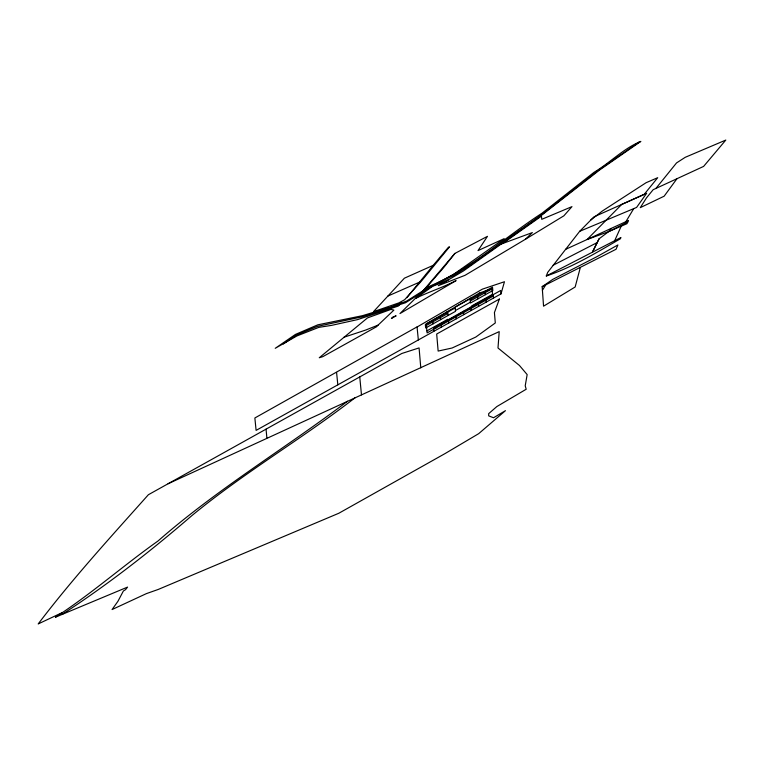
<?xml version="1.0" encoding="UTF-8"?>
<svg xmlns="http://www.w3.org/2000/svg" width="764" height="764" viewBox="0 0 764 764"><rect width="100%" height="100%" fill="white"/><g stroke="black" fill="none" stroke-linecap="round" stroke-linejoin="round"><path stroke-width="1.15" d="M580.229 267.887L575.158 286.987L543.557 306.183L542.163 286.662L552.859 279.328L597.018 256.618L617.895 244.967L616.051 249.274L542.163 286.662M418.347 339.951L417.048 326.897L254.861 417.975L256.102 430.39L501.003 293.882L504.46 281.735L482.342 289.164L417.068 327.011M546.289 275.985L620.912 237.508L620.406 238.769C596.522 252.626 572.551 267.285 546.289 275.985L547.683 272.395L579.675 231.32L593.924 216.89L646.65 193.273L636.584 207.436L579.675 231.32M614.695 240.65L621.218 226.173M599.052 238.836L592.577 251.853L599.052 238.836L608.688 231.597L627.798 221.971M625.859 221.694L633.738 208.629M542.421 290.31L545.725 284.877M608.688 231.597L610.875 228.541L628.514 220.481L626.967 223.69L608.688 231.597L587.067 239.524L565.723 249.293M676.952 178.719L664.145 196.195L640.289 207.646L646.478 197.886L653.163 189.701L703.606 166.409L725.8 140.07L685.203 157.327L676.532 162.933L655.913 188.431M406.878 297.654L433.217 265.328L448.478 247.211L449.518 246.858L421.384 281.142L404.633 299.727L398.865 302.897L373.481 311.674L404.395 278.192L433.217 265.328M401.367 302.983L398.302 306.049L357.523 319.619L331.538 325.378L318.779 327.374L296.976 335.921L275.231 348.308L295.439 334.422L317.795 324.834L362.48 315.675L390.452 307.195L406.668 301.035L423.275 290.616L453.119 274.668L504.202 238.645L478.035 250.582L487.461 236.343L454.876 253.428L443.54 267.753L426.417 287.465L399.964 313.574L456.089 280.589C443.445 287.283 429.206 291.647 416.151 298.141L432.586 286.338L448.296 279.949L463.376 271L541.934 214.999L599.75 169.904L640.853 141.397C623.539 148.369 610.064 162.789 594.096 172.272L542.01 213.204C503.562 238.091 469.545 270.504 426.417 287.465M423.275 290.616L454.876 253.428M378.094 325.111L376.595 326.715L322.78 356.673L319.266 357.753L367.503 317.891L390.967 309.401L393.89 310.117L378.094 325.111L365.717 330.048L343.962 337.239M448.296 279.949L438.259 285.688L465.009 275.336L525.441 239.256L532.346 232.59L500.057 244.47M590.782 220.003L602.318 211.045L646.077 182.72L657.709 177.687L644.195 194.371L621.724 204.418L587.067 239.524L610.875 228.541M347.515 401.243C284.943 448.592 217.205 489.075 158.043 540.969C123.243 565.637 91.212 594.01 55.39 617.236L127.559 587.096L125.525 589.674L123.367 591.011L117.952 601.268L112.069 609.548L146.401 593.618L158.196 589.464L338.834 513.246L445.106 453.549L478.684 433.666L505.462 410.66L493.534 417.746L488.683 415.874L488.673 413.658L496.829 406.572L526.195 389.248L525.221 385.82L527.16 374.589L519.463 365.488L497.994 348.002L499.207 331.624L168.07 483.755M354.983 397.834C301.799 439.004 243.363 473.002 191.487 515.939C150.403 551.407 107.533 584.871 61.989 614.485M502.55 243.554L541.447 216.145L541.752 219.325L571.969 206.633L563.861 215.83L525.441 239.256M639.621 141.703L598.222 170.334L542.058 214.407L470.691 264.917L454.761 274.944L431.956 286.204L405.579 302.706L361.563 316.964L317.423 326.371L296.48 334.995L283.272 343.981M455.191 307.94L425.347 324.566L425.672 327.976L455.516 311.34L455.115 307.118L470.041 298.8L470.443 303.022L492.828 290.549L492.503 287.14L470.118 299.622M426.388 325.435L447.236 313.823L447.045 311.798M492.016 288.868L471.111 300.51L470.872 297.989M455.439 310.528L470.366 302.21M426.904 330.888L447.752 319.276L447.866 320.469M492.532 294.321L471.636 305.963L471.751 307.157M492.646 295.506L436.024 327.078L436.101 327.909M553.155 265.251L597.2 242.56M61.712 612.852L38.2 623.93C72.37 578.883 110.732 536.958 148.369 494.738L401.835 353.474L419.083 347.916L420.783 367.847M387.854 296.069L419.57 282.136M336.571 372.412L337.822 384.846M359.748 376.919L361.477 394.873M501.003 293.882L500.678 290.482L433.522 327.909L433.847 331.318M493.219 294.637L493.544 298.046M485.044 291.304L485.369 294.703M485.761 298.8L486.085 302.2M477.576 295.458L477.901 298.867M478.293 302.955L478.617 306.364M470.834 307.118L471.159 310.518M463.366 311.273L463.691 314.682M455.907 315.427L456.232 318.836M447.733 312.094L448.057 315.503M448.449 319.591L448.774 323M440.265 316.248L440.589 319.658M440.981 323.745L441.305 327.154M432.806 320.412L433.131 323.821M266.053 429.139L266.875 437.982M499.398 299.058L494.423 312.581L495.301 322.971L475.791 337.058L452.116 348.002L438.144 351.068L436.683 334.03L499.398 299.058M393.231 316.907L391.426 318.445L396.124 315.818L393.231 316.907M479.362 293.061L426.236 323.86L427.105 332.923L492.732 296.346L492.006 288.811L479.362 293.061"/></g></svg>
